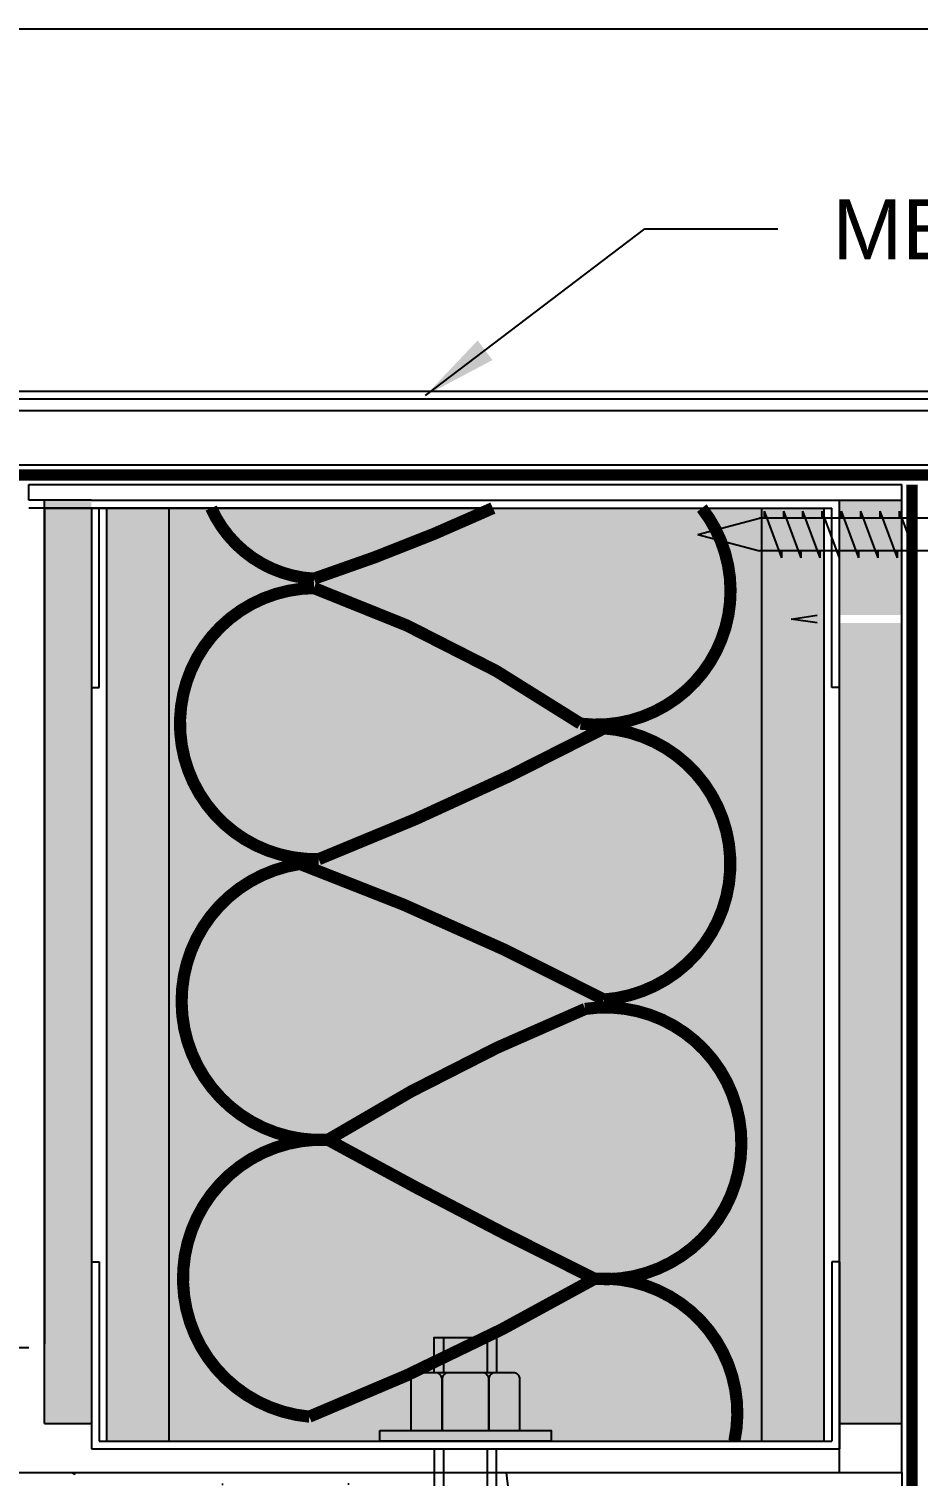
# Model space of a CAD drawing. Extents: x -64 to 51, y 0 to 66.
# Drawn here: x 17.44 to 24.57, y 22.76 to 34.36 of the extents above; entities that cross this region are included whole.
import ezdxf

# ---------------------------------------------------------------- set-up
doc = ezdxf.new("R2010")
doc.units = 0
doc.header["$LTSCALE"] = 1.5
doc.header["$MEASUREMENT"] = 0
doc.linetypes.add('DASHED', pattern=[0.75, 0.5, -0.25])
for name, color, linetype in [('INSULATION', 40, 'CONTINUOUS'), ('STRUCTURE', 252, 'CONTINUOUS'), ('STRUCTURE_SHADING', 254, 'CONTINUOUS'), ('TEXT', 7, 'CONTINUOUS'), ('TYVEK', 160, 'DASHED')]:
    doc.layers.add(name, color=color, linetype=linetype)
doc.styles.add('DETAILS', font='sanss___.ttf', dxfattribs={"height": 1})
doc.dimstyles.new('TYVEKDETAILS', dxfattribs={"dimscale": 6, "dimtxt": 1.5, "dimasz": 0.1, "dimexe": 0.75, "dimexo": 0.75, "dimgap": 0.75, "dimtad": 0, "dimtih": 1, "dimtoh": 1, "dimdec": 4, "dimzin": 0, "dimtxsty": 'DETAILS', "dimcen": 0.0625, "dimazin": 3, "dimtfac": 1, "dimtdec": 4, "dimtofl": 0, "dimtmove": 0, "dimatfit": 3, "dimtolj": 1, "dimtzin": 0})

msp = doc.modelspace()

# ---------------------------------------------------------------- hatches: boundary and pattern name
at = {"layer": 'STRUCTURE', "linetype": 'CONTINUOUS'}
h = msp.add_hatch(dxfattribs=at)
h.set_pattern_fill('AR-SAND', color=256, scale=0.25, style=0)
h.set_pattern_definition([(37.5, (53.5348, 10.92192), (-0.0157483, 0.481706), [0, -0.38, 0, -0.425, 0, -0.40625]), (7.5, (53.5348, 10.9219), (0.442444, 0.705537), [0, -0.205, 0, -0.3425, 0, -0.13125]), (327.5, (53.2273, 10.92192), (0.7785355, 0.0014148), [0, -0.125, 0, -0.45, 0, -0.5875]), (317.5, (53.2273, 10.9219), (0.751532, 0.219419), [0, -0.0625, 0, -0.295, 0, -0.3375])])
h.paths.add_polyline_path([(17.941, 30.583), (17.566, 30.583), (17.566, 23.182), (17.941, 23.182), (17.941, 24.479)])
h.paths.add_polyline_path([(24.441, 29.6), (23.941, 29.6), (23.941, 23.182), (24.441, 23.182)])
h.paths.add_polyline_path([(24.441, 30.583), (23.941, 30.583), (23.941, 29.662), (24.441, 29.662)])
h.paths.add_polyline_path([(18.066, 16.541), (18.003, 16.541), (18.003, 15.104), (17.941, 15.104), (17.941, 16.4), (17.566, 16.4), (17.566, 10.335), (18.066, 10.335)])
h.paths.add_polyline_path([(24.441, 14.41), (23.816, 14.41), (23.816, 10.335), (24.441, 10.335)])
h.paths.add_polyline_path([(24.441, 16.4), (23.941, 16.4), (23.941, 15.104), (23.878, 15.104), (23.878, 16.541), (23.816, 16.541), (23.816, 14.473), (24.441, 14.473)])
h = msp.add_hatch(dxfattribs=at)
h.set_pattern_fill('AR-CONC', color=256, scale=0.5, style=0)
h.set_pattern_definition([(50, (53.5348, 10.922), (3.5863, -0.31376), [0.375, -4.125]), (355, (53.5348, 10.922), (-0.69376, 3.76096), [0.3, -3.3]), (100.451, (53.8337, 10.8958), (2.89255, 3.4472), [0.3187, -3.5057]), (46.184, (53.535, 11.922), (5.3362, -0.8276), [0.5625, -6.1875]), (96.636, (53.9795, 11.853), (4.6733, 4.8706), [0.47805, -5.25856]), (351.184, (53.535, 11.922), (4.6733, 4.8706), [0.45, -4.95]), (21, (54.0348, 11.672), (2.98454, -2.0131), [0.375, -4.125]), (326, (54.0348, 11.672), (1.21658, 3.62575), [0.3, -3.3]), (71.451, (54.2835, 11.504), (4.2011, 1.61265), [0.3187, -3.5057]), (37.5, (53.5348, 10.9219), (0.0608, 1.66447), [0, -3.26, 0, -3.35, 0, -3.3125]), (7.5, (53.5348, 10.922), (1.31535, 1.97206), [0, -1.91, 0, -3.185, 0, -1.2625]), (327.5, (52.4198, 10.9219), (2.669112, -0.112774), [0, -1.25, 0, -3.9, 0, -5.175]), (317.5, (51.9198, 10.922), (2.91593, 0.50052), [0, -1.625, 0, -2.59, 0, -3.675])])
h.paths.add_polyline_path([(20.691, 19.272), (21.191, 19.272), (21.191, 16.791), (24.441, 16.791), (24.441, 22.791), (21.191, 22.791), (21.191, 20.311), (20.691, 20.311), (20.691, 22.791), (11.792, 22.791), (11.792, 20.483), (12.666, 20.08), (10.936, 19.636), (11.792, 19.241), (11.792, 16.791), (20.691, 16.791)])
at = {"layer": 'STRUCTURE_SHADING'}
msp.add_hatch(color=256, dxfattribs=at).paths.add_polyline_path([(18.066, 23.041), (18.066, 30.52), (23.816, 30.52), (23.816, 23.041)])

# ---------------------------------------------------------------- linework, layer by layer
at = {"layer": 'INSULATION', "const_width": 0.0975}
for points in [[(23.097, 23.041, 0.496163), (21.976, 24.343, -0.036839), (19.689, 23.238, -0.978351), (19.839, 25.457, 0.011745), (21.976, 24.343, 1.122527), (21.901, 26.506, 0.042055), (19.839, 25.457, -0.955215), (19.614, 27.668, -0.033771), (22.051, 26.581, 0.932497), (22.051, 28.755, -0.02843), (19.764, 27.706, -1.006035), (19.726, 29.879, -0.065918), (21.864, 28.792, 0.66966), (22.836, 30.52, 0.66966)], [(21.161, 30.52, -0.027697), (19.726, 29.954, -0.280607), (18.902, 30.52)]]:
    msp.add_lwpolyline(points, format="xyb", dxfattribs=at)
at = {"layer": 'STRUCTURE'}
for p, q in [((16.878, 31.458), (27.684, 31.458)), ((16.941, 31.395), (27.621, 31.395)), ((17.253, 31.302), (27.584, 31.302)), ((17.441, 30.583), (17.441, 30.708)), ((17.941, 30.708), (21.397, 30.708)), ((17.566, 30.52), (18.066, 30.52)), ((17.941, 30.583), (23.941, 30.583)), ((18.003, 29.083), (18.003, 30.52)), ((18.066, 23.041), (18.066, 30.52)), ((18.066, 30.52), (23.816, 30.52)), ((18.566, 23.041), (18.566, 30.52)), ((23.316, 23.041), (23.316, 30.52)), ((23.816, 23.041), (23.816, 30.52)), ((23.878, 29.083), (23.878, 30.52)), ((23.941, 29.083), (23.941, 30.583)), ((22.804, 30.309), (23.298, 30.44)), ((25.175, 30.44), (23.298, 30.44)), ((22.804, 30.309), (23.298, 30.178)), ((25.175, 30.178), (23.298, 30.178)), ((23.553, 29.631), (23.76, 29.662)), ((23.76, 29.6), (23.553, 29.631)), ((17.941, 29.083), (18.003, 29.083)), ((23.941, 29.083), (23.878, 29.083)), ((17.941, 24.479), (17.941, 22.979)), ((17.941, 24.479), (18.003, 24.479)), ((18.003, 24.479), (18.003, 23.041)), ((23.878, 24.479), (23.878, 23.041)), ((23.941, 24.479), (23.878, 24.479)), ((23.941, 24.479), (23.941, 22.979)), ((11.792, 23.791), (17.441, 23.791)), ((20.766, 23.873), (20.766, 23.589)), ((21.116, 23.873), (21.116, 23.589)), ((17.566, 23.182), (17.941, 23.182)), ((23.941, 23.182), (24.441, 23.182)), ((17.941, 22.979), (23.941, 22.979)), ((18.066, 23.041), (23.816, 23.041)), ((21.191, 23.041), (20.691, 23.041)), ((20.691, 22.979), (20.691, 20.311)), ((20.766, 22.979), (20.766, 20.311)), ((21.116, 22.979), (21.116, 20.311)), ((21.191, 20.311), (21.191, 22.979)), ((23.816, 23.041), (23.878, 23.041)), ((11.792, 22.791), (24.441, 22.791)), ((24.441, 22.791), (24.441, 16.791))]:
    msp.add_line(p, q, dxfattribs=at)
at = {"layer": 'STRUCTURE', "linetype": 'CONTINUOUS'}
for p, q in [((17.253, 30.867), (27.584, 30.867)), ((17.441, 30.708), (24.441, 30.708)), ((21.397, 30.708), (23.941, 30.708)), ((23.941, 30.708), (24.441, 30.708)), ((24.441, 22.791), (24.441, 30.708)), ((17.941, 30.583), (17.441, 30.583)), ((17.566, 23.182), (17.566, 30.583)), ((17.941, 30.52), (17.941, 29.083)), ((17.941, 30.52), (17.941, 24.291)), ((23.816, 30.52), (23.878, 30.52)), ((23.941, 30.583), (24.441, 30.583)), ((23.477, 30.121), (23.338, 30.496)), ((23.338, 30.44), (23.338, 30.496)), ((23.632, 30.121), (23.493, 30.496)), ((23.493, 30.44), (23.493, 30.496)), ((23.786, 30.121), (23.647, 30.496)), ((23.647, 30.44), (23.647, 30.496)), ((23.941, 30.121), (23.802, 30.496)), ((23.802, 30.44), (23.802, 30.496)), ((24.095, 30.121), (23.956, 30.496)), ((23.956, 30.44), (23.956, 30.496)), ((24.25, 30.121), (24.111, 30.496)), ((24.111, 30.44), (24.111, 30.496)), ((24.404, 30.121), (24.265, 30.496)), ((24.265, 30.44), (24.265, 30.496)), ((24.559, 30.121), (24.42, 30.496)), ((24.42, 30.44), (24.42, 30.496)), ((23.477, 30.121), (23.477, 30.178)), ((23.632, 30.121), (23.632, 30.178)), ((23.786, 30.121), (23.786, 30.178)), ((23.941, 30.121), (23.941, 30.178)), ((24.095, 30.121), (24.095, 30.178)), ((24.25, 30.121), (24.25, 30.178)), ((24.404, 30.121), (24.404, 30.178)), ((24.559, 30.121), (24.559, 30.178)), ((23.941, 22.791), (23.941, 29.6)), ((18.003, 23.041), (18.066, 23.041))]:
    msp.add_line(p, q, dxfattribs=at)
at = {"layer": 'STRUCTURE', "color": 7}
for p, q in [((17.253, 30.785), (24.711, 30.785)), ((21.099, 30.52), (17.441, 30.52))]:
    msp.add_line(p, q, dxfattribs=at)
at = {"layer": 'STRUCTURE', "color": 7, "linetype": 'CONTINUOUS'}
msp.add_line((17.566, 30.52), (17.566, 23.822), dxfattribs=at)
at = {"layer": 'STRUCTURE', "linetype": 'CONTINUOUS', "const_width": 0.09}
msp.add_lwpolyline([(17.253, 30.785), (24.711, 30.785)], dxfattribs=at)
at = {"layer": 'STRUCTURE'}
for points in [[(20.691, 23.589), (20.691, 23.873), (21.191, 23.873), (21.191, 23.589)], [(20.253, 23.127), (21.628, 23.127), (21.628, 23.041), (20.253, 23.041)]]:
    msp.add_lwpolyline(points, close=True, dxfattribs=at)
for points in [[(20.503, 23.127), (20.753, 23.127), (20.753, 23.539, 0.414214), (20.703, 23.589), (20.553, 23.589, 0.414214), (20.503, 23.539)], [(20.753, 23.127), (21.128, 23.127), (21.128, 23.539, 0.414214), (21.078, 23.589), (20.803, 23.589, 0.414214), (20.753, 23.539)], [(21.128, 23.127), (21.378, 23.127), (21.378, 23.539, 0.414214), (21.328, 23.589), (21.178, 23.589, 0.414214), (21.128, 23.539)]]:
    msp.add_lwpolyline(points, format="xyb", close=True, dxfattribs=at)
at = {"layer": 'TEXT'}
msp.add_line((17.253, 34.36), (27.684, 34.36), dxfattribs=at)
at = {"layer": 'TYVEK', "const_width": 0.09}
msp.add_lwpolyline([(24.521, 30.708), (24.521, 10.334)], dxfattribs=at)

# ---------------------------------------------------------------- texts
at = {"layer": 'TEXT', "insert": (23.884, 32.994), "char_height": 0.48, "width": 12.84758, "attachment_point": 1, "style": 'DETAILS'}
msp.add_mtext('METAL CAP FLASHING', dxfattribs=at)

# ---------------------------------------------------------------- leaders
at = {"layer": 'TEXT'}
msp.add_leader([(20.62, 31.422), (22.379, 32.758), (23.446, 32.758)], dimstyle='TYVEKDETAILS', override={"dimgap": 0.75, "dimtad": 0, "dimfxl": 3}, dxfattribs=at)

doc.saveas('drawing.dxf')
